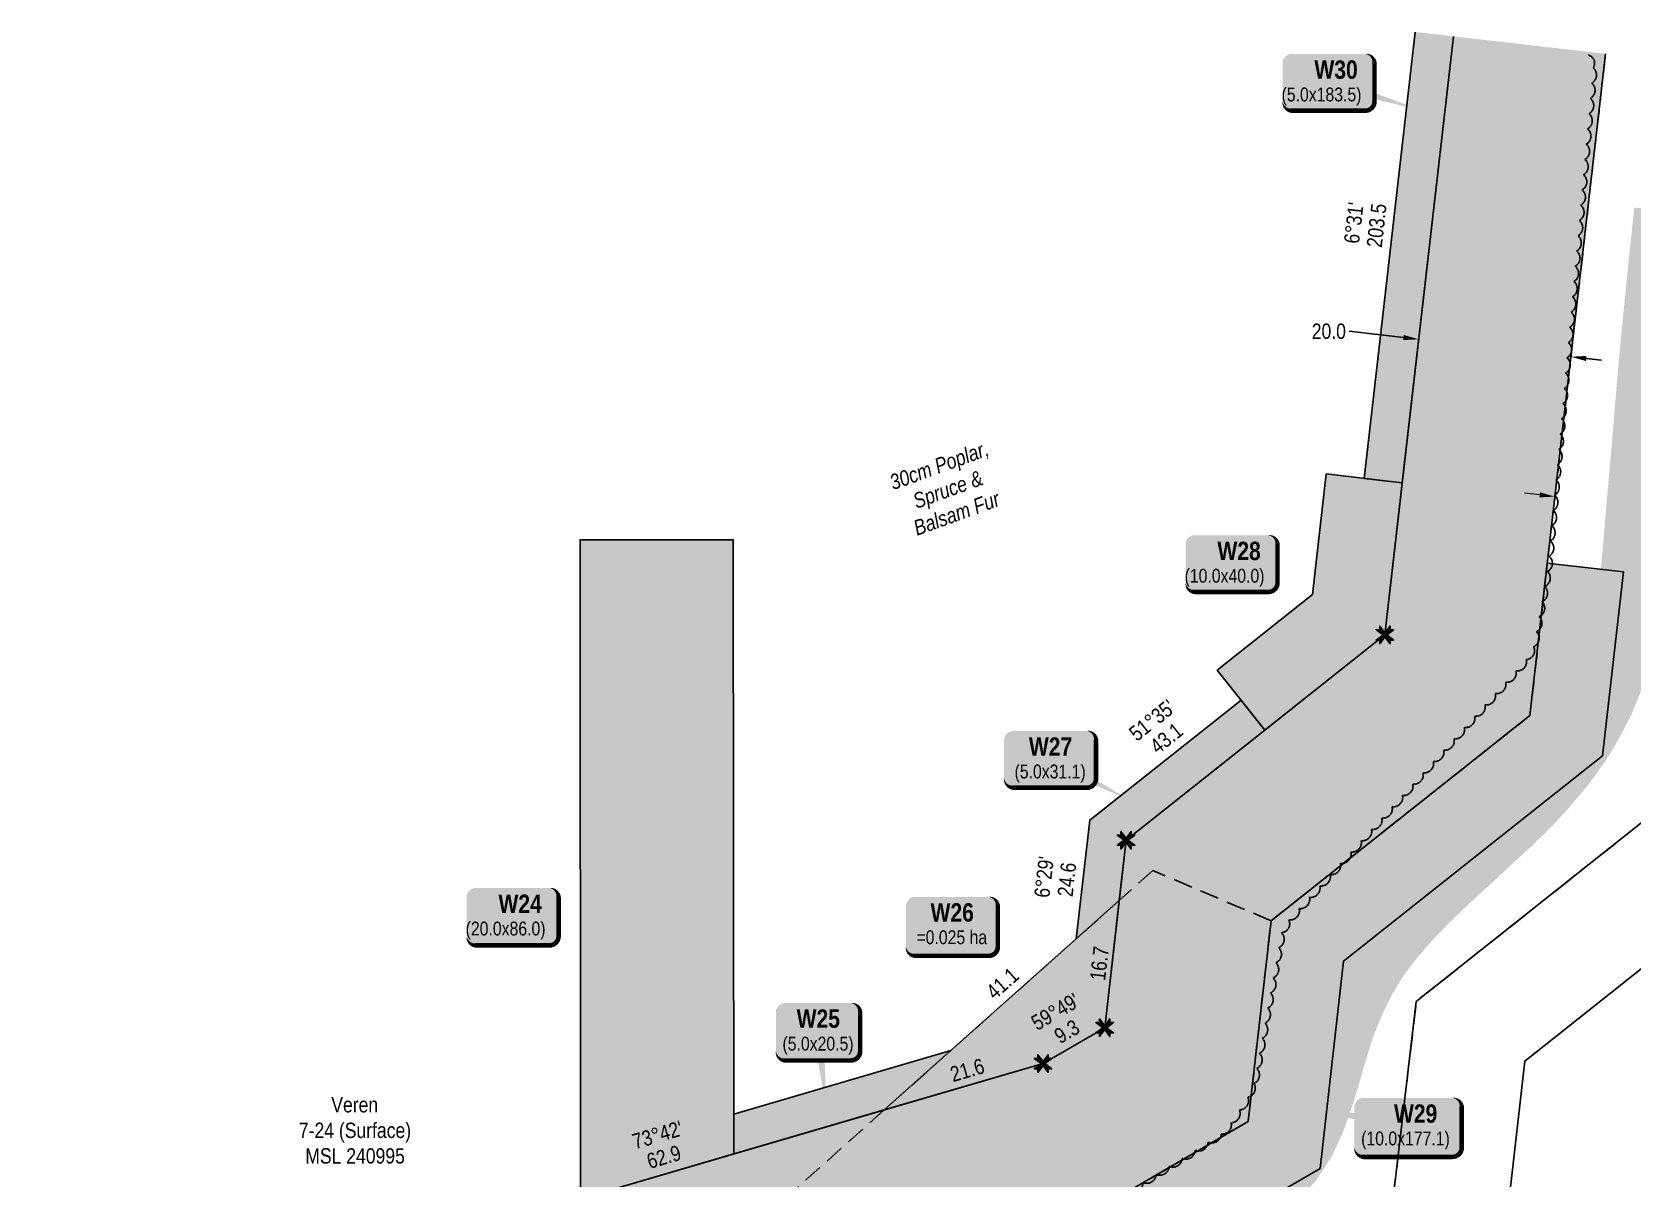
# Model space of a CAD drawing. Extents: x 507923 to 518388, y 6020717 to 6030806.
# Drawn here: x 514540 to 515585, y 6024626 to 6025374 of the extents above; entities that cross this region are included whole.
import ezdxf
from ezdxf.enums import TextEntityAlignment as Align

# ---------------------------------------------------------------- set-up
doc = ezdxf.new("R2010")
doc.units = 0
doc.header["$LTSCALE"] = 5
doc.header["$PDSIZE"] = 0.5
doc.linetypes.add('0', pattern=[1, 1, 0])
doc.linetypes.add('foc-ACCESSROAD', pattern=[3.75, 2.5, -1.25])
doc.layers.get('Defpoints').update_dxf_attribs({"color": 9})
for name, color, linetype in [('AS-ROADS', 254, 'Continuous'), ('C-AR', 13, 'foc-ACCESSROAD'), ('C-WS', 13, 'foc-ACCESSROAD'), ('F-RW', 190, 'Continuous'), ('L-BD1', 253, 'Continuous'), ('L-MON', 1, 'Continuous'), ('P-PROPOSED', 10, 'Continuous'), ('P-PROPOSED-H', 21, 'Continuous'), ('P-TEMP-BLOCKS', 250, 'Continuous'), ('P-TEMP-H', 41, 'Continuous'), ('P-TEMP_WORKSPACE', 46, 'Continuous'), ('P-TXT', 4, 'Continuous'), ('P-WORKAREA', 113, 'Continuous'), ('P-WORKAREA-H', 111, 'Continuous'), ('T-BUSH', 110, '0'), ('T-BUSH-T', 110, 'Continuous')]:
    doc.layers.add(name, color=color, linetype=linetype)
for name, color, linetype, lineweight in [('C-AR-T', 13, 'Continuous', 9), ('C-WS-T', 13, 'Continuous', 9), ('P-TEMP-T', 46, 'Continuous', 18)]:
    doc.layers.add(name, color=color, linetype=linetype, lineweight=lineweight)
doc.styles.add('80', font='ARIALN.TTF', dxfattribs={"height": 10})
doc.styles.add('80CG', font='ARIALN.TTF', dxfattribs={"height": 10})
doc.styles.add('80L', font='ARIALN.TTF', dxfattribs={"height": 10})
doc.styles.add('80LS', font='ARIALNI.TTF', dxfattribs={"height": 10})
doc.styles.add('BOLD', font='ARIALNB.TTF')
doc.dimstyles.new('Compass 5 000', dxfattribs={"dimscale": 5, "dimtxt": 9, "dimasz": 2, "dimexe": 0.2, "dimexo": 0.0625, "dimgap": 0.5, "dimtad": 0, "dimtih": 1, "dimtoh": 1, "dimzin": 0, "dimdsep": 46, "dimtxsty": '80CG', "dimcen": 0.1, "dimse1": 1, "dimse2": 1, "dimclrd": 256, "dimclrt": 256, "dimaunit": 1, "dimadec": 4, "dimazin": 0, "dimtfac": 0.06, "dimtofl": 0, "dimtmove": 0, "dimatfit": 1, "dimfxl": 0.2, "dimtolj": 1, "dimtzin": 0, "dimlwd": -1, "dimarcsym": 0})

# ---------------------------------------------------------------- blocks, each defined once
blk = doc.blocks.new('*D394')
at = {"layer": 'C-AR-T', "transparency": 16777216}
for p, q in [((515523.9397825694, 6025072.302733277), (515514.00484568, 6025073.441605087)), ((515643.1058733315, 6025058.642364506), (516005.9716275869, 6025017.045967529))]:
    blk.add_line(p, q, dxfattribs=at)
for points in [[(515524.129594538, 6025073.958556091), (515523.7499706008, 6025070.646910462), (515533.8747194589, 6025071.163861466)], [(515643.2956853001, 6025060.29818732), (515642.916061363, 6025056.98654169), (515633.170936442, 6025059.781236317)]]:
    blk.add_solid(points, dxfattribs=at)
at = {"layer": 'Defpoints', "color": 0, "transparency": 16777216}
for p in [(515533.866928158, 6025071.09589413), (515633.1631451412, 6025059.713268981), (515633.170936442, 6025059.781236317)]:
    blk.add_point(p, dxfattribs=at)
at = {"layer": 'C-AR-T', "transparency": 16777216, "insert": (516040.2417503699, 6025017.045967528), "char_height": 10, "attachment_point": 5, "style": '80CG'}
blk.add_mtext('\\A1;Veren\\P20.00 A/R\\PLOC 232212', dxfattribs=at)
blk = doc.blocks.new('*D389')
at = {"layer": 'Defpoints', "color": 0, "transparency": 16777216}
for p in [(515445.035546202, 6025173.768728103), (515445.5339901025, 6025178.116898518), (515544.8302438417, 6025166.734269205)]:
    blk.add_point(p, dxfattribs=at)
at = {"layer": 'P-TXT', "transparency": 16777216}
for p, q in [((515435.100609312, 6025174.90759991), (515399.5739349613, 6025178.980129836)), ((515554.2667368311, 6025161.247226982), (515564.2016737211, 6025160.108355176))]:
    blk.add_line(p, q, dxfattribs=at)
for points in [[(515435.2904212797, 6025176.563422726), (515434.9107973442, 6025173.251777096), (515445.035546202, 6025173.768728103)], [(515554.4565487989, 6025162.903049798), (515554.0769248633, 6025159.591404168), (515544.3317999411, 6025162.386098789)]]:
    blk.add_solid(points, dxfattribs=at)
at = {"layer": 'P-TXT', "transparency": 16777216, "insert": (515386.3679322329, 6025178.980129836), "char_height": 10, "attachment_point": 5, "style": '80CG'}
blk.add_mtext('\\A1;20.0', dxfattribs=at)
blk = doc.blocks.new('*U541')
h = blk.add_hatch(color=111)
edge = h.paths.add_edge_path()
edge.add_line((-28.99999999999999, -20), (28.99999999999999, -20))
edge.add_arc((28.99999999999999, -14), 6, 270, 360)
edge.add_line((34.99999999999999, -14), (34.99999999999999, 12.5))
edge.add_arc((28.99999999999999, 12.5), 6, 0, 90)
edge.add_line((28.99999999999999, 18.5), (-28.99999999999999, 18.5))
edge.add_arc((-28.99999999999999, 12.5), 6, 90, 180)
edge.add_line((-34.99999999999999, 12.5), (-34.99999999999999, -14))
edge.add_arc((-28.99999999999999, -14), 6, 180, 270)
at = {"flags": 128}
blk.add_lwpolyline([(-74.86826319956947, 13.94141460314924, 0, 7.499999999999999, 0), (-3.398394867633905e-15, 0, 0, 0, 0)], format="xyseb", dxfattribs=at)
at = {"color": 250, "flags": 128}
blk.add_lwpolyline([(-28.99999999999999, -20, 3, 3, 0), (28.99999999999999, -20, 3, 3, 0.414213562373095), (34.99999999999999, -14, 3, 3, 0), (34.99999999999999, 12.5, 3, 0, 0.414213562373095), (28.99999999999999, 18.5, 0, 0, 0), (-28.99999999999999, 18.5, 0, 0, 0.414213562373095), (-34.99999999999999, 12.5, 0, 0, 0), (-34.99999999999999, -14, 0, 3, 0.414213562373095)], format="xyseb", close=True, dxfattribs=at)
at = {"color": 250}
for tag, p, height, style in [('TEMP_AREA_W1_001', (-9.212824010914055, 2.244292974654144), 12, 'BOLD'), ('ENTER_TEXT_001', (-30.65893587994544, -12.47010782646594), 9, '80')]:
    blk.add_attdef(tag, p, '', height=height, dxfattribs=dict(at, style=style))
blk = doc.blocks.new('*U542')
h = blk.add_hatch(color=111)
edge = h.paths.add_edge_path()
edge.add_line((-23.99999999999998, -18.97183990012855), (23.99999999999998, -18.97183990012855))
edge.add_arc((23.99999999999998, -12.97183990012855), 5.999999999999998, 270, 360)
edge.add_line((29.99999999999998, -12.97183990012855), (29.99999999999998, 12.5))
edge.add_arc((23.99999999999998, 12.5), 6, 0, 90)
edge.add_line((23.99999999999998, 18.5), (-23.99999999999998, 18.5))
edge.add_arc((-23.99999999999998, 12.5), 6, 90, 180)
edge.add_line((-29.99999999999998, 12.5), (-29.99999999999999, -12.97183990012855))
edge.add_arc((-23.99999999999999, -12.97183990012855), 6, 180, 270)
at = {"color": 250, "flags": 128}
blk.add_lwpolyline([(-23.99999999999998, -18.97183990012855, 3, 3, 0), (23.99999999999998, -18.97183990012855, 3, 3, 0.414213562373095), (29.99999999999998, -12.97183990012855, 3, 3, 0), (29.99999999999998, 12.5, 3, 0, 0.414213562373095), (23.99999999999998, 18.5, 0, 0, 0), (-23.99999999999998, 18.5, 0, 0, 0.414213562373095), (-29.99999999999998, 12.5, 0, 0, 0), (-29.99999999999999, -12.97183990012855, 0, 3, 0.414213562373095)], format="xyseb", close=True, dxfattribs=at)
at = {"flags": 128}
blk.add_lwpolyline([(20.98206978385078, 0.6441676869296797, 0, 7.500000000000001, 0), (-3.398394867633905e-15, 0, 0, 0, 0)], format="xyseb", dxfattribs=at)
at = {"color": 250}
for tag, p, height, style in [('TEMP_AREA_W1_001', (-9.212824010914055, 2.244292974654144), 12, 'BOLD'), ('ENTER_TEXT_001', (-30.65893587994544, -12.47010782646594), 9, '80')]:
    blk.add_attdef(tag, p, '', height=height, dxfattribs=dict(at, style=style))
blk = doc.blocks.new('*U543')
h = blk.add_hatch(color=111)
edge = h.paths.add_edge_path()
edge.add_line((-23.99999999999998, -18.54806433897466), (23.99999999999998, -18.54806433897466))
edge.add_arc((23.99999999999998, -12.54806433897466), 5.999999999999998, 270, 360)
edge.add_line((29.99999999999998, -12.54806433897466), (29.99999999999998, 12.5))
edge.add_arc((23.99999999999998, 12.5), 6, 0, 90)
edge.add_line((23.99999999999998, 18.5), (-23.99999999999998, 18.5))
edge.add_arc((-23.99999999999998, 12.5), 6, 90, 180)
edge.add_line((-29.99999999999998, 12.5), (-29.99999999999999, -12.54806433897466))
edge.add_arc((-23.99999999999999, -12.54806433897466), 6, 180, 270)
at = {"color": 250, "flags": 128}
blk.add_lwpolyline([(-23.99999999999998, -18.54806433897466, 3, 3, 0), (23.99999999999998, -18.54806433897466, 3, 3, 0.414213562373095), (29.99999999999998, -12.54806433897466, 3, 3, 0), (29.99999999999998, 12.5, 3, 0, 0.414213562373095), (23.99999999999998, 18.5, 0, 0, 0), (-23.99999999999998, 18.5, 0, 0, 0.414213562373095), (-29.99999999999998, 12.5, 0, 0, 0), (-29.99999999999999, -12.54806433897466, 0, 3, 0.414213562373095)], format="xyseb", close=True, dxfattribs=at)
at = {"flags": 128}
blk.add_lwpolyline([(-21.32290172017442, 7.11884406127567, 0, 7.5, 0), (-3.398394867633905e-15, 0, 0, 0, 0)], format="xyseb", dxfattribs=at)
at = {"color": 250}
for tag, p, height, style in [('TEMP_AREA_W1_001', (-9.212824010914055, 2.244292974654144), 12, 'BOLD'), ('ENTER_TEXT_001', (-30.65893587994544, -12.47010782646594), 9, '80')]:
    blk.add_attdef(tag, p, '', height=height, dxfattribs=dict(at, style=style))
blk = doc.blocks.new('TEMP')
h = blk.add_hatch(color=255)
h.dxf.hatch_style = 1
h.paths.add_polyline_path([(-5.274161e-10, 0.2514284397220763), (-0.6656854269836912, 1.152061669657268), (-0.6656854269836914, 0.6656854303339061), (-1.152061663105632, 0.6656854303339061), (-0.2514284404497629, 5.273253e-10), (-1.152061661774314, -0.665685419564579), (-0.6656854224511335, -0.6656854195645793), (-0.6656854224511335, -1.152061655686338), (-5.273251e-10, -0.2514284436956587), (0.6656854183820542, -1.152061663420681), (0.6656854183820542, -0.6656854208922597), (1.152061656810019, -0.6656854053035205), (0.2514284429676993, 5.273253e-10), (1.152061671303363, 0.6656854258011663), (0.6656854287749412, 0.6656854258011663), (0.6656854131859291, 1.15206166422904)])
h.paths.add_polyline_path([(0.5656854229146121, 0.8485281473411305), (0.5656854319800914, 0.5656854258011663), (0.8485281444547581, 0.5656854258011663), (0.0831890339399251, 0), (0.8485281399220186, -0.5656854150320215), (0.5656854183820542, -0.5656854240973189), (0.5656854183820542, -0.8485281365719859), (0, -0.08318903609469999), (-0.5656854224511337, -0.8485281320390644), (-0.5656854224511337, -0.5656854195645792), (-0.8485281349258001, -0.5656854195645794), (-0.0831890328488955, 0), (-0.8485281394583584, 0.5656854303339058), (-0.5656854269836913, 0.5656854303339061), (-0.5656854269836913, 0.8485281428085727), (0, 0.0831890306941206)], flags=16)
h = blk.add_hatch(color=1)
h.dxf.hatch_style = 1
h.paths.add_polyline_path([(0, 0.0831890306941205), (-0.5656854269836911, 0.8485281428085727), (-0.5656854269836912, 0.5656854303339061), (-0.8485281394583578, 0.5656854303339061), (-0.0831890328488953, -1e-16), (-0.8485281349258001, -0.5656854195645793), (-0.5656854224511337, -0.5656854195645793), (-0.5656854224511337, -0.848528132039064), (0, -0.08318903609469999), (0.5656854183820542, -0.8485281365719856), (0.5656854183820542, -0.5656854240973191), (0.8485281399220184, -0.5656854150320213), (0.0831890339399251, -1e-16), (0.8485281444547581, 0.5656854258011663), (0.5656854319800914, 0.5656854258011663), (0.5656854229146121, 0.8485281473411308)])
at = {"color": 1}
for p, q in [((-0.0831890328488953, 0), (0.0831890339399252, 0)), ((0, 0.0831890306941205), (0, -0.08318903609469999))]:
    blk.add_line(p, q, dxfattribs=at)
at = {"color": 255, "flags": 128}
blk.add_lwpolyline([(-0.251428440449763, 5.27325e-10), (-1.152061663105632, 0.6656854303339061), (-0.6656854269836914, 0.6656854303339061), (-0.6656854269836914, 1.152061669657268), (-5.274159999999999e-10, 0.2514284397220763), (0.6656854131859291, 1.15206166422904), (0.6656854287749412, 0.6656854258011663), (1.152061671303363, 0.6656854258011663), (0.2514284429676991, 5.27325e-10), (1.152061656810019, -0.6656854053035204), (0.6656854183820542, -0.6656854208922596), (0.6656854183820542, -1.152061663420681), (-5.27325e-10, -0.2514284436956586), (-0.6656854224511335, -1.152061655686338), (-0.6656854224511335, -0.6656854195645793), (-1.152061661774314, -0.6656854195645793)], close=True, dxfattribs=at)
at = {"color": 1, "flags": 128}
blk.add_lwpolyline([(-0.0831890328488953, 0), (-0.8485281394583578, 0.5656854303339061), (-0.5656854269836913, 0.5656854303339061), (-0.5656854269836913, 0.8485281428085727), (0, 0.0831890306941205), (0.5656854229146121, 0.8485281473411305), (0.5656854319800914, 0.5656854258011663), (0.8485281444547581, 0.5656854258011663), (0.0831890339399252, 0), (0.8485281399220184, -0.5656854150320214), (0.5656854183820542, -0.5656854240973189), (0.5656854183820542, -0.8485281365719856), (0, -0.08318903609469999), (-0.5656854224511335, -0.848528132039064), (-0.5656854224511335, -0.5656854195645792), (-0.8485281349258001, -0.5656854195645792)], close=True, dxfattribs=at)
blk = doc.blocks.new('*U746')
h = blk.add_hatch(color=111)
edge = h.paths.add_edge_path()
edge.add_line((-21.49999999999998, -18.97183990012855), (21.49999999999998, -18.97183990012855))
edge.add_arc((21.49999999999998, -12.97183990012855), 5.999999999999998, 270, 360)
edge.add_line((27.49999999999998, -12.97183990012855), (27.49999999999998, 12.5))
edge.add_arc((21.49999999999998, 12.5), 6, 0, 90)
edge.add_line((21.49999999999998, 18.5), (-21.49999999999998, 18.5))
edge.add_arc((-21.49999999999998, 12.5), 6, 90, 180)
edge.add_line((-27.49999999999998, 12.5), (-27.49999999999998, -12.97183990012855))
edge.add_arc((-21.49999999999998, -12.97183990012855), 6.000000000000004, 180, 270)
at = {"color": 250, "flags": 128}
blk.add_lwpolyline([(-21.49999999999998, -18.97183990012855, 3, 3, 0), (21.49999999999998, -18.97183990012855, 3, 3, 0.414213562373095), (27.49999999999998, -12.97183990012855, 3, 3, 0), (27.49999999999998, 12.5, 3, 0, 0.414213562373095), (21.49999999999998, 18.5, 0, 0, 0), (-21.49999999999998, 18.5, 0, 0, 0.414213562373095), (-27.49999999999998, 12.5, 0, 0, 0), (-27.49999999999998, -12.97183990012855, 0, 3, 0.414213562373095)], format="xyseb", close=True, dxfattribs=at)
at = {"flags": 128}
blk.add_lwpolyline([(5.283171684022281, -48.07307519193211, 0, 7.500000000000001, 0), (-3.398394867633905e-15, 0, 0, 0, 0)], format="xyseb", dxfattribs=at)
at = {"color": 250}
for tag, p, height, style in [('TEMP_AREA_W1_001', (-9.212824010914055, 2.244292974654144), 12, 'BOLD'), ('ENTER_TEXT_001', (-30.65893587994544, -12.47010782646594), 9, '80')]:
    blk.add_attdef(tag, p, '', height=height, dxfattribs=dict(at, style=style))
blk = doc.blocks.new('*U747')
at = {"true_color": 0xff8aff}
h = blk.add_hatch(color=211, dxfattribs=at)
edge = h.paths.add_edge_path()
edge.add_line((-23.99999999999998, -20), (23.99999999999998, -20))
edge.add_arc((23.99999999999998, -14), 6, 270, 360)
edge.add_line((29.99999999999998, -14), (29.99999999999998, 12.5))
edge.add_arc((23.99999999999998, 12.5), 6, 0, 90)
edge.add_line((23.99999999999998, 18.5), (-23.99999999999998, 18.5))
edge.add_arc((-23.99999999999998, 12.5), 6, 90, 180)
edge.add_line((-29.99999999999998, 12.5), (-29.99999999999998, -14))
edge.add_arc((-23.99999999999998, -14), 6, 180, 270)
at = {"color": 250, "flags": 128}
blk.add_lwpolyline([(-23.99999999999998, -20, 3, 3, 0), (23.99999999999998, -20, 3, 3, 0.414213562373095), (29.99999999999998, -14, 3, 3, 0), (29.99999999999998, 12.5, 3, 0, 0.414213562373095), (23.99999999999998, 18.5, 0, 0, 0), (-23.99999999999998, 18.5, 0, 0, 0.414213562373095), (-29.99999999999998, 12.5, 0, 0, 0), (-29.99999999999998, -14, 0, 3, 0.414213562373095)], format="xyseb", close=True, dxfattribs=at)
at = {"flags": 128}
blk.add_lwpolyline([(22.88385457726635, -11.34275045792976, 0, 7.499999999999999, 0), (-3.398394867633904e-15, 7.888609052210118e-31, 0, 0, 0)], format="xyseb", dxfattribs=at)
at = {"color": 250}
for tag, p, height, style in [('TEMP_AREA_W1_001', (-9.212824010914055, 2.244292974654144), 12, 'BOLD'), ('ENTER_TEXT_001', (-30.65893587994544, -12.47010782646594), 9, '80')]:
    blk.add_attdef(tag, p, '', height=height, dxfattribs=dict(at, style=style))
blk = doc.blocks.new('*U748')
h = blk.add_hatch(color=111)
edge = h.paths.add_edge_path()
edge.add_line((-23.99999999999998, -18.54806433897466), (23.99999999999998, -18.54806433897466))
edge.add_arc((23.99999999999998, -12.54806433897466), 5.999999999999998, 270, 360)
edge.add_line((29.99999999999998, -12.54806433897466), (29.99999999999998, 12.5))
edge.add_arc((23.99999999999998, 12.5), 6, 0, 90)
edge.add_line((23.99999999999998, 18.5), (-23.99999999999998, 18.5))
edge.add_arc((-23.99999999999998, 12.5), 6, 90, 180)
edge.add_line((-29.99999999999998, 12.5), (-29.99999999999999, -12.54806433897466))
edge.add_arc((-23.99999999999999, -12.54806433897466), 6, 180, 270)
at = {"color": 250, "flags": 128}
blk.add_lwpolyline([(-23.99999999999998, -18.54806433897466, 3, 3, 0), (23.99999999999998, -18.54806433897466, 3, 3, 0.414213562373095), (29.99999999999998, -12.54806433897466, 3, 3, 0), (29.99999999999998, 12.5, 3, 0, 0.414213562373095), (23.99999999999998, 18.5, 0, 0, 0), (-23.99999999999998, 18.5, 0, 0, 0.414213562373095), (-29.99999999999998, 12.5, 0, 0, 0), (-29.99999999999999, -12.54806433897466, 0, 3, 0.414213562373095)], format="xyseb", close=True, dxfattribs=at)
at = {"flags": 128}
blk.add_lwpolyline([(52.36777821370141, -26.91435499943262, 0, 7.5, 0), (-3.398394867633905e-15, 0, 0, 0, 0)], format="xyseb", dxfattribs=at)
at = {"color": 250}
for tag, p, height, style in [('TEMP_AREA_W1_001', (-9.212824010914055, 2.244292974654144), 12, 'BOLD'), ('ENTER_TEXT_001', (-30.65893587994544, -12.47010782646594), 9, '80')]:
    blk.add_attdef(tag, p, '', height=height, dxfattribs=dict(at, style=style))
blk = doc.blocks.new('*U749')
h = blk.add_hatch(color=111)
edge = h.paths.add_edge_path()
edge.add_line((-23.99999999999998, -18.54806433897466), (23.99999999999998, -18.54806433897466))
edge.add_arc((23.99999999999998, -12.54806433897466), 5.999999999999998, 270, 360)
edge.add_line((29.99999999999998, -12.54806433897466), (29.99999999999998, 12.5))
edge.add_arc((23.99999999999998, 12.5), 6, 0, 90)
edge.add_line((23.99999999999998, 18.5), (-23.99999999999998, 18.5))
edge.add_arc((-23.99999999999998, 12.5), 6, 90, 180)
edge.add_line((-29.99999999999998, 12.5), (-29.99999999999999, -12.54806433897466))
edge.add_arc((-23.99999999999999, -12.54806433897466), 6, 180, 270)
at = {"color": 250, "flags": 128}
blk.add_lwpolyline([(-23.99999999999998, -18.54806433897466, 3, 3, 0), (23.99999999999998, -18.54806433897466, 3, 3, 0.414213562373095), (29.99999999999998, -12.54806433897466, 3, 3, 0), (29.99999999999998, 12.5, 3, 0, 0.414213562373095), (23.99999999999998, 18.5, 0, 0, 0), (-23.99999999999998, 18.5, 0, 0, 0.414213562373095), (-29.99999999999998, 12.5, 0, 0, 0), (-29.99999999999999, -12.54806433897466, 0, 3, 0.414213562373095)], format="xyseb", close=True, dxfattribs=at)
at = {"flags": 128}
blk.add_lwpolyline([(60.89497872954908, -18.36999749380563, 0, 7.5, 0), (-3.398394867633905e-15, 0, 0, 0, 0)], format="xyseb", dxfattribs=at)
at = {"color": 250}
for tag, p, height, style in [('TEMP_AREA_W1_001', (-9.212824010914055, 2.244292974654144), 12, 'BOLD'), ('ENTER_TEXT_001', (-30.65893587994544, -12.47010782646594), 9, '80')]:
    blk.add_attdef(tag, p, '', height=height, dxfattribs=dict(at, style=style))

msp = doc.modelspace()

# ---------------------------------------------------------------- hatches: boundary and pattern name
at = {"layer": 'P-PROPOSED-H'}
h = msp.add_hatch(color=256, dxfattribs=at)
h.dxf.hatch_style = 1
h.paths.add_polyline_path([(515331.9385669879, 6023094.927356876), (515232.6383692808, 6023106.275490984), (515289.2436540847, 6023601.5918051), (515243.0542659435, 6023865.303070907), (515243.0062089685, 6023931.283155327), (514898.8426667675, 6023931.032481884), (514898.2645132897, 6024613.191494971), (515199.8930331536, 6024701.314192115), (515240.1499696079, 6024724.715477195), (515254.0502130766, 6024847.005921005), (515422.9596207527, 6024980.928242529), (515467.5888085664, 6025371.364889257), (515566.8887291769, 6025360.014328716), (515517.5499295492, 6024928.375833268), (515348.6695257616, 6024794.476507901), (515333.7865354819, 6024663.540133168), (515239.6016595156, 6024608.790633624), (514998.2745677171, 6024538.285383495), (514998.7044658348, 6024031.051776313), (515362.5144592851, 6024031.316759427), (515343.9898885165, 6023868.342780802), (515390.1846224489, 6023604.600993938)])
at = {"layer": 'P-TEMP-H'}
h = msp.add_hatch(color=256, dxfattribs=at)
h.dxf.hatch_style = 1
h.paths.add_polyline_path([(515096.2821171795, 6024671.043601788), (515199.8930331563, 6024701.31419216), (515240.1499696112, 6024724.715477195), (515249.5752990617, 6024807.63688244)])
at = {"layer": 'P-WORKAREA-H'}
h = msp.add_hatch(color=256, dxfattribs=at)
h.dxf.hatch_style = 1
h.paths.add_polyline_path([(515442.7638284079, 6025374.202529415), (515409.4852011679, 6025083.065803307), (515434.310181321, 6025080.228163124), (515467.5888085664, 6025371.364889257)])
h = msp.add_hatch(color=256, dxfattribs=at)
h.dxf.hatch_style = 1
h.paths.add_polyline_path([(515344.6426449147, 6024918.833470142), (515422.9596207527, 6024980.928242529), (515434.310181321, 6025080.228163124), (515384.6602210132, 6025085.903443396), (515375.6644663516, 6025007.204447158), (515313.5952587362, 6024957.99195806)])
h = msp.add_hatch(color=256, dxfattribs=at)
h.dxf.hatch_style = 1
h.paths.add_polyline_path([(514898.2645132897, 6024613.191494971), (514897.900268328, 6025042.961432518), (514997.8467654323, 6025043.046140648), (514998.1863402751, 6024642.384294431)])
h = msp.add_hatch(color=256, dxfattribs=at)
h.dxf.hatch_style = 1
h.paths.add_polyline_path([(515578.5504504269, 6025022.000473597), (515528.9004901204, 6025027.675753878), (515517.549929552, 6024928.375833268), (515348.6695257616, 6024794.476507901), (515333.7865354819, 6024663.540133187), (515239.6016595184, 6024608.790633624), (514998.2745677199, 6024538.285383495), (514998.3403726618, 6024460.642620414), (515048.3136212136, 6024460.684974452), (515048.2795949358, 6024500.832327757), (515259.4559726992, 6024562.528854301), (515380.6048184164, 6024632.952461226), (515395.9791821054, 6024768.211801323), (515564.8450839531, 6024902.099628621)])
h = msp.add_hatch(color=256, dxfattribs=at)
h.dxf.hatch_style = 1
h.paths.add_polyline_path([(515329.1189518243, 6024938.412714103), (515230.3953849068, 6024860.138274268), (515221.5937133875, 6024782.703636645), (515249.575299058, 6024807.636882451), (515254.0502130766, 6024847.005921005), (515344.6426449103, 6024918.833470154)])
h = msp.add_hatch(color=256, dxfattribs=at)
h.dxf.hatch_style = 1
h.paths.add_polyline_path([(514998.1863402751, 6024642.384294431), (515096.2821171788, 6024671.043601788), (515139.7468938087, 6024709.773285384), (514998.1642834134, 6024668.409022177)])

# ---------------------------------------------------------------- linework, layer by layer
at = {"layer": 'AS-ROADS', "const_width": 39.9786132, "flags": 128}
msp.add_lwpolyline([(515605.5471539854, 6025257.597600317), (515603.7921540037, 6025241.042600608), (515601.9871539858, 6025224.377600611), (515600.3121539854, 6025207.36260061), (515598.5521539857, 6025190.187600605), (515596.8921540039, 6025172.932600314), (515595.2871540039, 6025155.617600606), (515593.7621540033, 6025138.602600608), (515592.4121540038, 6025122.307600319), (515591.1521539857, 6025107.162600609), (515589.3771540034, 6025086.542600612), (515587.7371540034, 6025068.502600609), (515586.3471539851, 6025051.692600315), (515585.0371540037, 6025035.777600334), (515583.1721540041, 6025016.467600317), (515581.2571540031, 6024998.887600611), (515579.147154004, 6024983.762600604), (515575.5971540033, 6024967.127600319), (515571.5721540037, 6024952.237600556), (515565.7621540037, 6024937.602600602), (515557.8721540038, 6024922.487600314), (515550.1271540037, 6024909.592600609), (515540.1071540034, 6024895.817600607), (515528.1371540034, 6024881.527600611), (515517.6671540039, 6024870.182600315), (515506.6421540034, 6024859.292600607), (515492.922154004, 6024846.752600607), (515479.6721540015, 6024834.352600607), (515466.1721540032, 6024821.99760061), (515452.8271539859, 6024809.272600604), (515439.8321540036, 6024795.982600311), (515428.9171539856, 6024783.502600491), (515418.5771540037, 6024769.917600605), (515410.0771539856, 6024756.10260061), (515403.2771540036, 6024742.292600607), (515396.8471540038, 6024726.702600318), (515392.1921540042, 6024712.317600606), (515387.9071540036, 6024697.382600312), (515383.5271539859, 6024682.572600601), (515377.7621539852, 6024665.867600607), (515371.2221540042, 6024651.352600606), (515361.8171540037, 6024636.777600611), (515350.0321540039, 6024624.367600602), (515337.8221540038, 6024614.312600311), (515323.9771540036, 6024604.717600609)], dxfattribs=at)
at = {"layer": 'C-AR', "lineweight": -2, "flags": 128}
msp.add_lwpolyline([(515566.8887291769, 6025360.014328716), (515517.5499295492, 6024928.375833268), (515348.6695257616, 6024794.476507901), (515333.7865354819, 6024663.540133168), (515239.7003267119, 6024608.682051224), (514998.2745677171, 6024538.285383495), (514998.5109851775, 6024259.338171829), (515098.4988628525, 6024259.406674919), (515098.3591900712, 6024463.294709204), (515279.3931303031, 6024516.151765974), (515377.5071539924, 6024573.162600588), (515423.055808977, 6024568.868609368), (515443.4121540014, 6024741.827600499), (515612.0671539978, 6024875.682600586), (515666.2851488129, 6025348.652737748)], dxfattribs=at)
at = {"layer": 'C-WS', "lineweight": -2}
msp.add_lwpolyline([(515566.8887291769, 6025360.014328716), (515517.5499295492, 6024928.375833268), (515348.6695257616, 6024794.476507901), (515271.6311036418, 6024827.245600351), (515249.5752990617, 6024807.63688244), (515096.2821171795, 6024671.043601788), (514989.0002831353, 6024575.163556905), (515063.4295128732, 6024558.311789353), (514998.2745677171, 6024538.285383495), (514998.3405523454, 6024460.430608983), (514660.2264762896, 6024460.198985153), (514540.337312232, 6024599.779350296)], dxfattribs=at)
at = {"layer": 'F-RW', "flags": 128}
for points in [[(515331.9385669879, 6023094.927356876), (515390.1846224499, 6023604.600993956), (515343.9898885165, 6023868.342780802), (515362.5144592851, 6024031.316759427), (515388.3910348862, 6024259.961650113), (515403.419537177, 6024392.239456721), (515414.9447737289, 6024493.682234111), (515420.5861034174, 6024543.336065412), (515423.055808977, 6024568.868609368), (515443.4121540014, 6024741.827600499), (515612.0671539978, 6024875.682600586), (515666.2851488129, 6025348.652737748)], [(515740.4920511215, 6025340.146176466), (515711.0102824214, 6025082.107267639), (515682.9857846061, 6024836.82310877), (515514.1630874412, 6024702.9552478), (515474.6088418976, 6024354.806860023), (515419.6445996554, 6023871.022829788), (515465.8570519754, 6023607.260542862), (515406.3337948008, 6023086.425392108)]]:
    msp.add_lwpolyline(points, dxfattribs=at)
at = {"layer": 'P-PROPOSED', "flags": 128}
for points in [[(515467.5888085664, 6025371.364889257), (515422.9596207527, 6024980.928242529), (515254.0502130766, 6024847.005921005), (515240.1499696079, 6024724.715477195), (515199.8930331536, 6024701.314192115), (514898.2645132897, 6024613.191494971), (514898.8426667675, 6023931.032481884), (515243.0062089685, 6023931.283155327), (515243.0542659435, 6023865.303070907), (515289.2436540847, 6023601.5918051), (515232.6383692808, 6023106.275490984)], [(515331.9385669879, 6023094.927356876), (515390.1846224489, 6023604.600993938), (515343.9898885165, 6023868.342780802), (515362.5144592851, 6024031.316759427), (514998.7044658348, 6024031.051776313), (514998.2745677171, 6024538.285383495), (515239.6016595156, 6024608.790633624), (515333.7865354819, 6024663.540133168), (515348.6695257616, 6024794.476507901), (515517.5499295492, 6024928.375833268), (515566.8887291769, 6025360.014328716)]]:
    msp.add_lwpolyline(points, dxfattribs=at)
at = {"layer": 'P-TEMP_WORKSPACE', "flags": 128}
msp.add_lwpolyline([(515096.2821171795, 6024671.043601788), (515199.8930331563, 6024701.31419216), (515240.1499696112, 6024724.715477195), (515249.5752990617, 6024807.63688244)], close=True, dxfattribs=at)
at = {"layer": 'P-WORKAREA'}
msp.add_lwpolyline([(515442.7638284079, 6025374.202529415), (515409.4852011679, 6025083.065803307), (515434.310181321, 6025080.228163124), (515467.588808565, 6025371.364889257)], dxfattribs=at)
for points in [[(515344.6426449147, 6024918.833470142), (515422.9596207527, 6024980.928242529), (515434.310181321, 6025080.228163124), (515384.6602210132, 6025085.903443396), (515375.6644663516, 6025007.204447158), (515313.5952587362, 6024957.99195806)], [(514898.2645132897, 6024613.191494971), (514897.900268328, 6025042.961432518), (514997.8467654323, 6025043.046140648), (514998.1863402751, 6024642.384294431)], [(515578.5504504269, 6025022.000473597), (515528.9004901204, 6025027.675753878), (515517.549929552, 6024928.375833268), (515348.6695257616, 6024794.476507901), (515333.7865354819, 6024663.540133187), (515239.6016595184, 6024608.790633624), (514998.2745677199, 6024538.285383495), (514998.3403726618, 6024460.642620414), (515048.3136212136, 6024460.684974452), (515048.2795949358, 6024500.832327757), (515259.4559726992, 6024562.528854301), (515380.6048184164, 6024632.952461226), (515395.9791821054, 6024768.211801323), (515564.8450839531, 6024902.099628621)], [(515329.1189518243, 6024938.412714103), (515230.3953849068, 6024860.138274268), (515221.5937133875, 6024782.703636645), (515249.575299058, 6024807.636882451), (515254.0502130766, 6024847.005921005), (515344.6426449103, 6024918.833470154)], [(514998.1863402751, 6024642.384294431), (515096.2821171788, 6024671.043601788), (515139.7468938087, 6024709.773285384), (514998.1642834134, 6024668.409022177)]]:
    msp.add_lwpolyline(points, close=True, dxfattribs=at)
at = {"layer": 'T-BUSH', "flags": 128}
msp.add_lwpolyline([(514542.3206481363, 6024255.490985693, 0.52056705), (514552.3150616818, 6024255.560213384, 0.52056705), (514562.3094752303, 6024255.629441028, 0.52056705), (514572.3038887759, 6024255.698668672, 0.52056705), (514582.2983023215, 6024255.767896277, 0.52056705), (514592.2927158672, 6024255.83712396, 0.52056705), (514602.2871294128, 6024255.906351604, 0.52056705), (514612.2815429583, 6024255.975579202, 0.52056705), (514622.2759565011, 6024256.044806893, 0.52056705), (514632.2703700467, 6024256.114034537, 0.52056705), (514642.2647835923, 6024256.183262135, 0.52056705), (514652.259147995, 6024256.234688914, 0.52056705), (514662.2530269281, 6024256.110276464, 0.52056705), (514672.2469058583, 6024255.985864014, 0.52056705), (514682.2407847914, 6024255.861451564, 0.52056705), (514692.2346637274, 6024255.737039114, 0.52056705), (514702.2285426605, 6024255.612626665, 0.52056705), (514712.2224215908, 6024255.488214215, 0.52056705), (514722.2163005238, 6024255.36380172, 0.52056705), (514732.2101794598, 6024255.23938927, 0.52056705), (514742.2040583929, 6024255.11497682, 0.52056705), (514752.197937326, 6024254.990564416, 0.52056705), (514762.1918162563, 6024254.866151967, 0.52056705), (514772.1856951923, 6024254.741739517, 0.52056705), (514782.1795741253, 6024254.617327067, 0.52056705), (514792.1734530584, 6024254.492914617, 0.52056705), (514802.1673319887, 6024254.368502167, 0.52056705), (514812.1612109228, 6024254.244089717, 0.52056705), (514822.1550898578, 6024254.119677268, 0.52056705), (514832.1489687908, 6024253.995264772, 0.52056705), (514842.1428477211, 6024253.870852322, 0.52056705), (514852.1367266542, 6024253.746439872, 0.52056705), (514862.1306055902, 6024253.622027469, 0.52056705), (514872.1244845233, 6024253.49761502, 0.52056705), (514882.1183634535, 6024253.37320257, 0.52056705), (514892.1122423866, 6024253.24879012, 0.52056705), (514902.1061213226, 6024253.12437767, 0.52056705), (514912.1000002557, 6024252.99996522, 0.52056705), (514922.0938791888, 6024252.87555277, 0.52056705), (514932.087758119, 6024252.751140321, 0.52056705), (514942.081637055, 6024252.626727825, 0.52056705), (514952.0755159881, 6024252.502315375, 0.52056705), (514962.0693949212, 6024252.377902925, 0.52056705), (514971.7131505469, 6024254.922347287, 0.52056705), (514981.3367612457, 6024257.620348669, 0.52056705), (514990.9603719446, 6024260.318350142, 0.52056705), (514997.0491989356, 6024265.762002104, 0.52056705), (514997.2825183194, 6024275.75393168, 0.52056705), (514997.5158377032, 6024285.745861256, 0.52056705), (514997.74915709, 6024295.737790831, 0.52056705), (514997.9824764738, 6024305.729720408, 0.52056705), (514998.2157958576, 6024315.721649984, 0.52056705), (514998.4491152414, 6024325.713579514, 0.52056705), (514998.6824346224, 6024335.70550909, 0.52056705), (514998.9157540062, 6024345.697438666, 0.52056705), (514999.1490733922, 6024355.689368288, 0.52056705), (514999.3823927768, 6024365.681297864, 0.52056705), (514999.6157121606, 6024375.67322744, 0.52056705), (514999.8490315444, 6024385.665157016, 0.52056705), (515000.0823509282, 6024395.657086592, 0.52056705), (515000.3156703092, 6024405.649016168, 0.52056705), (515000.548989693, 6024415.640945698, 0.52056705), (515000.7823090797, 6024425.632875274, 0.52056705), (515001.0156284635, 6024435.62480485, 0.52056705), (515001.2489478473, 6024445.616734472, 0.52056705), (515001.4822672312, 6024455.608664049, 0.52056705), (515001.7155866122, 6024465.600593625, 0.52056705), (515001.948905996, 6024475.5925232, 0.52056705), (515002.1822253798, 6024485.584452776, 0.52056705), (515002.4155447665, 6024495.576382352, 0.52056705), (515002.6488641503, 6024505.568311882, 0.52056705), (515002.8821835342, 6024515.560241458, 0.52056705), (515003.115502918, 6024525.552171035, 0.52056705), (515003.3488222989, 6024535.544100657, 0.52056705), (515008.8556940067, 6024541.513709975, 0.52056705), (515018.4303189092, 6024544.380703622, 0.52056705), (515028.0049438088, 6024547.247697267, 0.52056705), (515037.5795687112, 6024550.114690913, 0.52056705), (515047.1541936166, 6024552.981684558, 0.52056705), (515056.728818519, 6024555.848678204, 0.52056705), (515066.3034434186, 6024558.715671849, 0.52056705), (515075.8780683239, 6024561.582665496, 0.52056705), (515085.4526932264, 6024564.449659141, 0.52056705), (515095.0273181283, 6024567.316652787, 0.52056705), (515104.6019430285, 6024570.183646432, 0.52056705), (515114.1765679338, 6024573.050640078, 0.52056705), (515123.7511928362, 6024575.917633723, 0.52056705), (515133.3258177358, 6024578.78462737, 0.52056705), (515142.9004426383, 6024581.651621015, 0.52056705), (515152.4750675436, 6024584.518614661, 0.52056705), (515162.0496924461, 6024587.385608307, 0.52056705), (515171.6243173456, 6024590.252601953, 0.52056705), (515181.1989422509, 6024593.119595598, 0.52056705), (515190.7735671534, 6024595.986589245, 0.52056705), (515200.348192053, 6024598.85358289, 0.52056705), (515209.9228169554, 6024601.720576536, 0.52056705), (515219.4974418608, 6024604.587570181, 0.52056705), (515229.0720667632, 6024607.454563827, 0.52056705), (515238.6466916628, 6024610.321557472, 0.52056705), (515248.2213165681, 6024613.188551119, 0.52056705), (515256.7285409666, 6024618.426069002, 0.52056705), (515265.2217674603, 6024623.694673966, 0.52056705), (515273.7149939569, 6024628.963278883, 0.52056705), (515282.2082204564, 6024634.231883893, 0.52056705), (515290.701446953, 6024639.500488857, 0.52056705), (515299.1946734496, 6024644.769093821, 0.52056705), (515307.6878999433, 6024650.037698738, 0.52056705), (515316.1811264426, 6024655.306303702, 0.52056705), (515322.6212730649, 6024662.677029873, 0.52056705), (515328.0888631905, 6024671.043543604, 0.52056705), (515333.556453319, 6024679.410057426, 0.52056705), (515337.5562834748, 6024688.362025313, 0.52056705), (515339.3479430254, 6024698.194779284, 0.52056705), (515341.1396025702, 6024708.027533209, 0.52056705), (515342.9312621207, 6024717.860287226, 0.52056705), (515344.7229216684, 6024727.693041197, 0.52056705), (515346.514581216, 6024737.525795122, 0.52056705), (515348.3062407637, 6024747.358549139, 0.52056705), (515350.0979003085, 6024757.19130311, 0.52056705), (515351.8895598591, 6024767.024057034, 0.52056705), (515353.6812194039, 6024776.856811051, 0.52056705), (515355.4728789544, 6024786.689565022, 0.52056705), (515360.2944668072, 6024795.021405081, 0.52056705), (515367.0309794698, 6024802.404662657, 0.52056705), (515373.7674921313, 6024809.787920184, 0.52056705), (515380.5040047924, 6024817.171177713, 0.52056705), (515387.240517455, 6024824.554435241, 0.52056705), (515393.9770301178, 6024831.937692771, 0.52056705), (515400.7135427804, 6024839.320950299, 0.52056705), (515407.4500554432, 6024846.704207827, 0.52056705), (515414.1865681058, 6024854.087465355, 0.52056705), (515420.9230807686, 6024861.470722885, 0.52056705), (515427.6595934313, 6024868.853980413, 0.52056705), (515434.3961060939, 6024876.237237941, 0.52056705), (515441.1326187567, 6024883.620495469, 0.52056705), (515447.8691314193, 6024891.003752974, 0.52056705), (515454.6056440821, 6024898.387010527, 0.52056705), (515461.3421567476, 6024905.770268009, 0.52056705), (515468.0786694103, 6024913.153525583, 0.52056705), (515474.815182073, 6024920.536783067, 0.52056705), (515481.5516947357, 6024927.920040641, 0.52056705), (515488.2882073984, 6024935.303298123, 0.52056705), (515495.0247200611, 6024942.686555699, 0.52056705), (515501.7612327238, 6024950.069813181, 0.52056705), (515508.4977453865, 6024957.453070755, 0.52056705), (515515.2342580492, 6024964.836328237, 0.52056705), (515520.008855118, 6024973.194540507, 0.52056705), (515521.8254011374, 6024983.02272732, 0.52056705), (515523.6419471597, 6024992.850914088, 0.52056705), (515525.4584931819, 6025002.679100848, 0.52056705), (515527.2750392042, 6025012.507287577, 0.52056705), (515529.0915852264, 6025022.33547439, 0.52056705), (515530.0588314469, 6025032.280205308, 0.52056705), (515530.9569040715, 6025042.234428586, 0.52056705), (515531.8549766933, 6025052.188651818, 0.52056705), (515532.7530493208, 6025062.14287505, 0.52056705), (515533.6511219426, 6025072.097098235, 0.52056705), (515534.5491945702, 6025082.051321467, 0.52056705), (515535.447267192, 6025092.005544745, 0.52056705), (515536.3453398194, 6025101.959767977, 0.52056705), (515537.2434124441, 6025111.913991209, 0.52056705), (515538.1414850659, 6025121.868214394, 0.52056705), (515539.0395576934, 6025131.822437626, 0.52056705), (515539.9376303152, 6025141.776660904, 0.52056705), (515540.8357029427, 6025151.730884136, 0.52056705), (515541.7337755674, 6025161.685107368, 0.52056705), (515542.631848192, 6025171.639330599, 0.52056705), (515543.5299208167, 6025181.593553785, 0.52056705), (515544.4279934385, 6025191.547777062, 0.52056705), (515545.326066066, 6025201.502000295, 0.52056705), (515546.2241386878, 6025211.456223527, 0.52056705), (515547.1222113154, 6025221.410446758, 0.52056705), (515548.02028394, 6025231.364669944, 0.52056705), (515548.9183565618, 6025241.318893221, 0.52056705), (515549.8164291893, 6025251.273116454, 0.52056705), (515550.7145018111, 6025261.227339686, 0.52056705), (515551.6125744386, 6025271.181562917, 0.52056705), (515552.5106470604, 6025281.135786103, 0.52056705), (515553.408719688, 6025291.090009334, 0.52056705), (515554.3067923126, 6025301.044232612, 0.52056705), (515555.2048649344, 6025310.998455844, 0.52056705), (515556.1029375619, 6025320.952679076, 0.52056705), (515557.0010101837, 6025330.906902262, 0.52056705), (515557.8990828113, 6025340.861125493, 0.52056705), (515558.7971554359, 6025350.815348771, 0.52056705), (515555.7129831882, 6025359.15442568, 0.52056705)], format="xyb", dxfattribs=at)

# ---------------------------------------------------------------- block references
at = {"layer": 'L-MON', "xscale": 4.99732665, "yscale": 4.99732665, "zscale": 4.99732665}
for p in [(515422.9596207527, 6024980.928242529), (515254.0502130766, 6024847.005921005), (515240.1499696079, 6024724.715477195), (515199.8930331536, 6024701.314192115)]:
    msp.add_blockref('TEMP', p, dxfattribs=at)
at = {"layer": 'P-TEMP-BLOCKS', "xscale": 0.99946533, "yscale": 0.99946533, "zscale": 0.99946533}
for name, p, values in [('*U749', (515386.1678248655, 6025341.437150287), {'TEMP_AREA_W1_001': 'W30', 'ENTER_TEXT_001': '(5.0x183.5)'}), ('*U543', (515322.8965853375, 6025027.488209478), {'TEMP_AREA_W1_001': 'W28', 'ENTER_TEXT_001': '(10.0x40.0)'}), ('*U542', (514853.8647652576, 6024797.355440115), {'TEMP_AREA_W1_001': 'W24', 'ENTER_TEXT_001': '(20.0x86.0)'}), ('*U541', (515438.0787322315, 6024660.442507198), {'TEMP_AREA_W1_001': 'W29', 'ENTER_TEXT_001': '(10.0x177.1)'})]:
    msp.add_blockref(name, p, dxfattribs=at).add_auto_attribs(values)
at = {"layer": 'P-TEMP-BLOCKS'}
ref = msp.add_blockref('*U748', (515204.5187177409, 6024899.828387709), dxfattribs=dict(at, xscale=0.99946533, yscale=0.99946533, zscale=0.99946533))
ref.add_attrib('TEMP_AREA_W1_001', 'W27', (515190.6802816779, 6024902.071480713), dxfattribs={"layer": '0', "color": 250, "height": 11.99358396000009, "style": 'BOLD'})
ref.add_attrib('ENTER_TEXT_001', '(5.0x31.1)', (515181.32205463, 6024887.364947259), dxfattribs={"layer": '0', "color": 250, "height": 8.99518797, "style": '80'})
ref = msp.add_blockref('*U747', (515140.4381944204, 6024791.578385374), dxfattribs=dict(at, xscale=0.99946533, yscale=0.99946533, zscale=0.99946533))
ref.add_attrib('TEMP_AREA_W1_001', 'W26', (515126.5343085025, 6024793.923743), dxfattribs={"layer": '0', "color": 250, "height": 11.99358444, "style": 'BOLD'})
ref.add_attrib('ENTER_TEXT_001', '=0.025 ha', (515117.315160845, 6024779.23152601), dxfattribs={"layer": '0', "color": 250, "height": 8.995188330000124, "style": '80'})
ref = msp.add_blockref('*U746', (515053.1160002803, 6024722.299339211), dxfattribs=dict(at, xscale=0.99946533, yscale=0.99946533, zscale=0.99946533))
ref.add_attrib('TEMP_AREA_W1_001', 'W25', (515039.1793902695, 6024724.644696736), dxfattribs={"layer": '0', "color": 250, "height": 11.99358396000009, "style": 'BOLD'})
ref.add_attrib('ENTER_TEXT_001', '(5.0x20.5)', (515029.9193371694, 6024709.835898744), dxfattribs={"layer": '0', "color": 250, "height": 8.99518797, "style": '80'})

# ---------------------------------------------------------------- texts
at = {"layer": 'L-BD1', "style": '80L'}
for s, rotation, p in [("6°31'", 83.48180000006592, (515402.6111198767, 6025249.710906084)), ('203.5', 83.48180000006592, (515417.5061897423, 6025248.009037515)), ("51°35'", 38.43770000001384, (515271.0586512645, 6024925.307818682)), ('43.1', 38.43770000001384, (515280.3786114135, 6024913.564829043)), ("6°29'", 83.50600000000382, (515200.5621540715, 6024823.040544514)), ('24.6', 83.50600000000382, (515215.4579418013, 6024821.344970611)), ("59°49'", 30.15950000000231, (515207.9168366566, 6024735.219381183)), ('9.3', 30.15950000000231, (515215.4489325605, 6024722.256858537)), ("73°42'", 16.27589999999067, (514948.3522391688, 6024654.842389362)), ('62.9', 16.27589999999067, (514952.5539364625, 6024640.451239164))]:
    msp.add_text(s, height=9.9946533, rotation=rotation, dxfattribs=at).set_placement(p, align=Align.MIDDLE)
at = {"layer": 'P-TEMP-T', "style": '80L'}
for s, rotation, p in [('16.7', 83.50600000000382, (515236.6654258328, 6024766.681300441)), ('41.1', 41.73020000001294, (515173.4102703748, 6024753.624981728)), ('21.6', 16.27639999999416, (515150.4582487958, 6024697.076261939))]:
    msp.add_text(s, height=9.994653699999985, rotation=rotation, dxfattribs=at).set_placement(p, align=Align.MIDDLE)
at = {"layer": 'T-BUSH-T', "insert": (515130.3926381695, 6025096.212746156), "char_height": 9.98930656027082, "width": 66.36592737572086, "attachment_point": 2, "rotation": 20.000000000000043, "style": '80LS'}
msp.add_mtext('30cm Poplar,\\PSpruce & \\PBalsam Fur', dxfattribs=at)

# ---------------------------------------------------------------- dimensions: what is measured, and where the dimension line sits
at = {"layer": 'C-AR-T', "color": 5}
dim = msp.add_linear_dim(base=(515633.170936442, 6025059.781236317), p1=(515533.866928158, 6025071.095894129), p2=(515633.1631451411, 6025059.71326898), angle=353.4605564682358, text='Veren\\P20.00 A/R\\PLOC 232212', dimstyle='Compass 5 000', dxfattribs=at)
dim.commit()
dim.dimension.update_dxf_attribs({"geometry": '*D394', "text_midpoint": (516040.2417503699, 6025017.045967528), "dimtype": 161})
at = {"layer": 'P-TXT', "color": 5}
dim = msp.add_linear_dim(base=(515445.035546202, 6025173.768728103), p1=(515544.8302438418, 6025166.734269205), p2=(515445.5339901026, 6025178.116898519), angle=173.46055649537803, text='20.0', dimstyle='Compass 5 000', dxfattribs=at)
dim.commit()
dim.dimension.update_dxf_attribs({"geometry": '*D389', "text_midpoint": (515386.3679322329, 6025178.980129836), "dimtype": 161})

# ---------------------------------------------------------------- next in the draw order: texts
at = {"layer": 'C-WS-T', "insert": (514708.1937576972, 6024679.449593705), "char_height": 9.999999999999853, "attachment_point": 1, "style": '80L', "bg_fill": 3, "box_fill_scale": 1.15, "bg_fill_color": 256, "bg_fill_true_color": 256, "bg_fill_transparency": 0}
msp.add_mtext_dynamic_manual_height_columns('\\pi27.38518;Veren\\P\\pi6.2392;7-24 (Surface)\\P\\pi10.42065;MSL 240995', width=84.47703685512379, gutter_width=50.02687944232467, heights=[0], dxfattribs=at)

doc.saveas('drawing.dxf')
